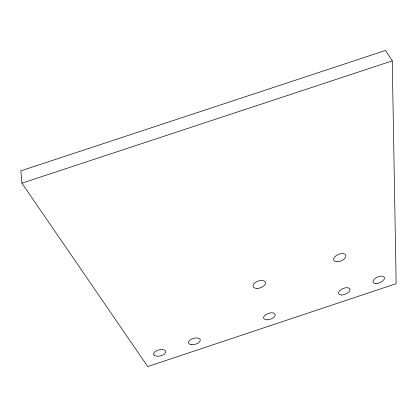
<?xml version="1.0" encoding="UTF-8"?>
<svg xmlns="http://www.w3.org/2000/svg" width="417" height="417" viewBox="0 0 417 417"><rect width="100%" height="100%" fill="white"/><g stroke="black" fill="none" stroke-linecap="round" stroke-linejoin="round"><path stroke-width="0.63" d="M21.924 183.178L392.251 60.866L385.532 50.457L20.85 170.84L21.924 183.178L147.738 366.543L396.15 283.669L392.251 60.866M154.05 355.008L153.691 354.268A6.161 3.081 -13.6 0 1 158.366 350.056A6.161 3.081 -13.6 0 1 165.367 350.806L165.705 351.547A6.161 3.081 -13.6 0 1 161.019 355.722A6.161 3.081 -13.6 0 1 154.05 355.008M341.705 295.017A6.104 3.086 -22.3 0 0 350.009 289.445A6.104 3.086 -22.3 0 0 341.049 289.565A6.104 3.086 -22.3 0 0 341.705 295.017M375.993 283.581A6.135 3.065 -23.8 0 0 384.495 277.946A6.135 3.065 -23.8 0 0 375.759 277.993A6.135 3.065 -23.8 0 0 375.993 283.581M191.294 344.656A6.119 3.096 -15.2 0 0 200.337 340.204A6.119 3.096 -15.2 0 0 191.497 339.11A6.119 3.096 -15.2 0 0 191.294 344.656M267.292 319.834A6.078 3.107 -18.7 0 0 275.168 314.402A6.078 3.107 -18.7 0 0 265.733 314.679A6.078 3.107 -18.7 0 0 267.292 319.834M257.07 288.444A6.531 3.591 -18.8 0 0 265.478 282.408A6.531 3.591 -18.8 0 0 255.267 282.486A6.531 3.591 -18.8 0 0 257.07 288.444M337.045 261.813A6.568 3.56 -23.1 0 0 345.948 255.621A6.568 3.56 -23.1 0 0 336.29 255.517A6.568 3.56 -23.1 0 0 337.045 261.813"/></g></svg>
